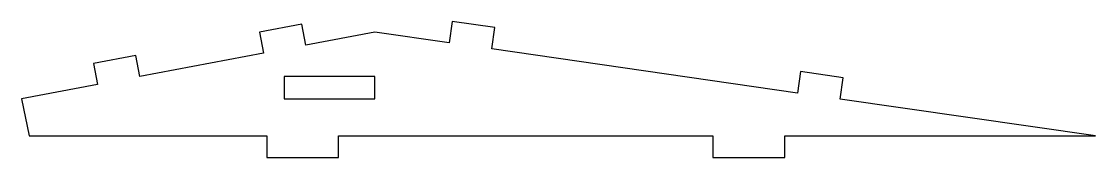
# Model space of a CAD drawing. Header units: millimetres. Extents: x 2928 to 3080, y 1227 to 1246.
import ezdxf

# ---------------------------------------------------------------- set-up
doc = ezdxf.new("R2010")
doc.units = ezdxf.units.MM

msp = doc.modelspace()

# ---------------------------------------------------------------- linework, layer by layer
at = {"color": 254, "true_color": 0xcad1ee, "extrusion": (-7.42782e-07, -6.11198e-17, -1)}
for p, q in [((2968.11, 1246.07, -20.4), (2962.12, 1244.94, -20.4)), ((2968.67, 1243.08, -20.4), (2968.11, 1246.07, -20.4)), ((2989.31, 1246.43, -20.4), (2988.88, 1243.41, -20.4)), ((2995.35, 1245.56, -20.4), (2989.31, 1246.43, -20.4)), ((2994.91, 1242.54, -20.4), (2995.35, 1245.56, -20.4)), ((2962.12, 1244.94, -20.4), (2962.68, 1241.94, -20.4)), ((2978.4, 1244.92, -20.4), (2968.67, 1243.08, -20.4)), ((2988.88, 1243.41, -20.4), (2978.4, 1244.92, -20.4)), ((3038.08, 1236.32, -20.4), (2994.91, 1242.54, -20.4)), ((2944.64, 1241.64, -20.4), (2938.65, 1240.5, -20.4)), ((2945.21, 1238.64, -20.4), (2944.64, 1241.64, -20.4)), ((2962.68, 1241.94, -20.4), (2945.21, 1238.64, -20.4)), ((2938.65, 1240.5, -20.4), (2939.22, 1237.51, -20.4)), ((3038.51, 1239.34, -20.4), (3038.08, 1236.32, -20.4)), ((3044.54, 1238.47, -20.4), (3038.51, 1239.34, -20.4)), ((2978.4, 1238.64, -20.4), (2965.61, 1238.64, -20.4)), ((2965.61, 1238.64, -20.4), (2965.61, 1235.48, -20.4)), ((2978.4, 1235.48, -20.4), (2978.4, 1238.64, -20.4)), ((3044.11, 1235.46, -20.4), (3044.54, 1238.47, -20.4)), ((2939.22, 1237.51, -20.4), (2928.5, 1235.48, -20.4)), ((2928.5, 1235.48, -20.4), (2929.58, 1230.26, -20.4)), ((2965.61, 1235.48, -20.4), (2978.4, 1235.48, -20.4)), ((3080.17, 1230.26, -20.4), (3044.11, 1235.46, -20.4)), ((2929.58, 1230.26, -20.4), (2963.13, 1230.26, -20.4)), ((2963.13, 1230.26, -20.4), (2963.13, 1227.22, -20.4)), ((2973.29, 1230.26, -20.4), (3026.13, 1230.26, -20.4)), ((2973.29, 1227.22, -20.4), (2973.29, 1230.26, -20.4)), ((3026.13, 1230.26, -20.4), (3026.13, 1227.22, -20.4)), ((3036.29, 1230.26, -20.4), (3080.17, 1230.26, -20.4)), ((3036.29, 1227.22, -20.4), (3036.29, 1230.26, -20.4)), ((2963.13, 1227.22, -20.4), (2973.29, 1227.22, -20.4)), ((3026.13, 1227.22, -20.4), (3036.29, 1227.22, -20.4))]:
    msp.add_line(p, q, dxfattribs=at)

doc.saveas('drawing.dxf')
